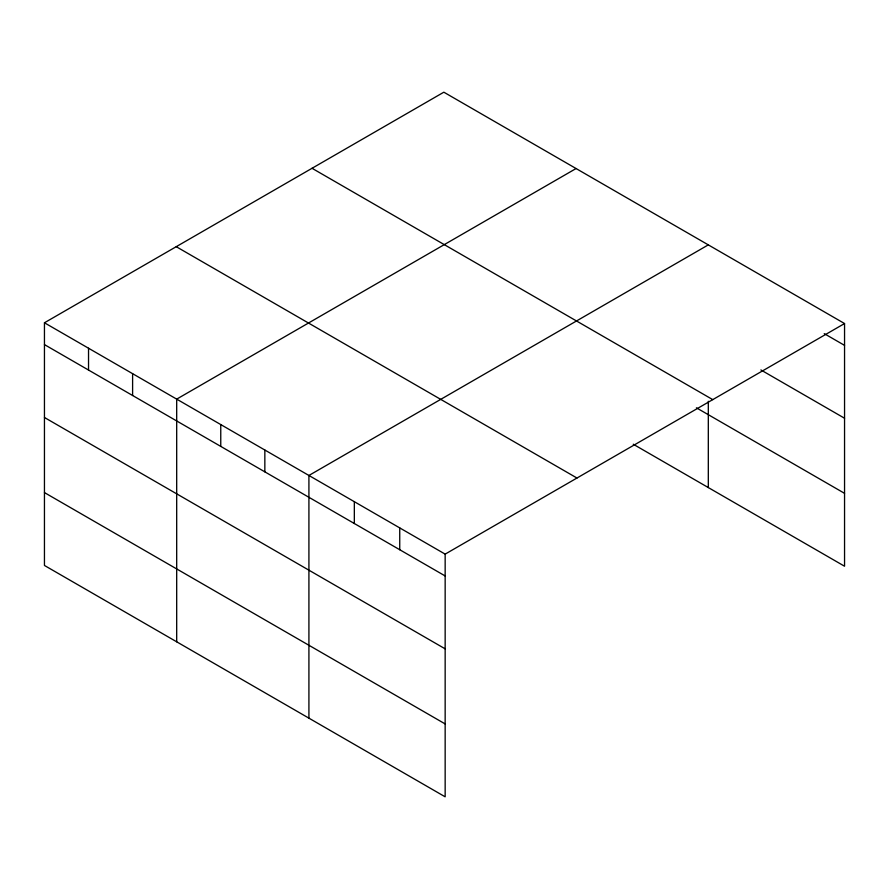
<?xml version="1.0" encoding="UTF-8"?>
<svg xmlns="http://www.w3.org/2000/svg" width="889" height="889" viewBox="0 0 889 889"><rect width="100%" height="100%" fill="white"/><g stroke="black" fill="none" stroke-linecap="round" stroke-linejoin="round"><path stroke-width="1.33" d="M44.45 322.774L445.156 554.125L445.156 796.811L44.45 565.46L44.45 322.774L443.844 92.189L844.55 323.54L844.55 566.226L633.257 444.233M576.072 168.532L176.689 399.128L176.689 641.802M708.311 244.875L308.916 475.471L308.916 718.145M445.156 554.125L844.55 323.54M824.236 333.631L844.55 345.365M760.895 369.946L844.55 418.241M312.039 168.288L712.756 399.628M696.398 407.807L844.55 493.339M176.244 246.686L576.961 478.026M44.45 344.599L445.156 575.95M44.45 417.486L445.156 648.837M44.45 492.584L445.156 723.924M708.311 401.272L708.311 487.561M399.739 527.91L399.739 549.735M354.333 501.685L354.333 523.51M264.844 450.023L264.844 471.848M220.761 424.575L220.761 446.4M132.605 373.68L132.605 395.505M88.533 348.232L88.533 370.057"/></g></svg>
